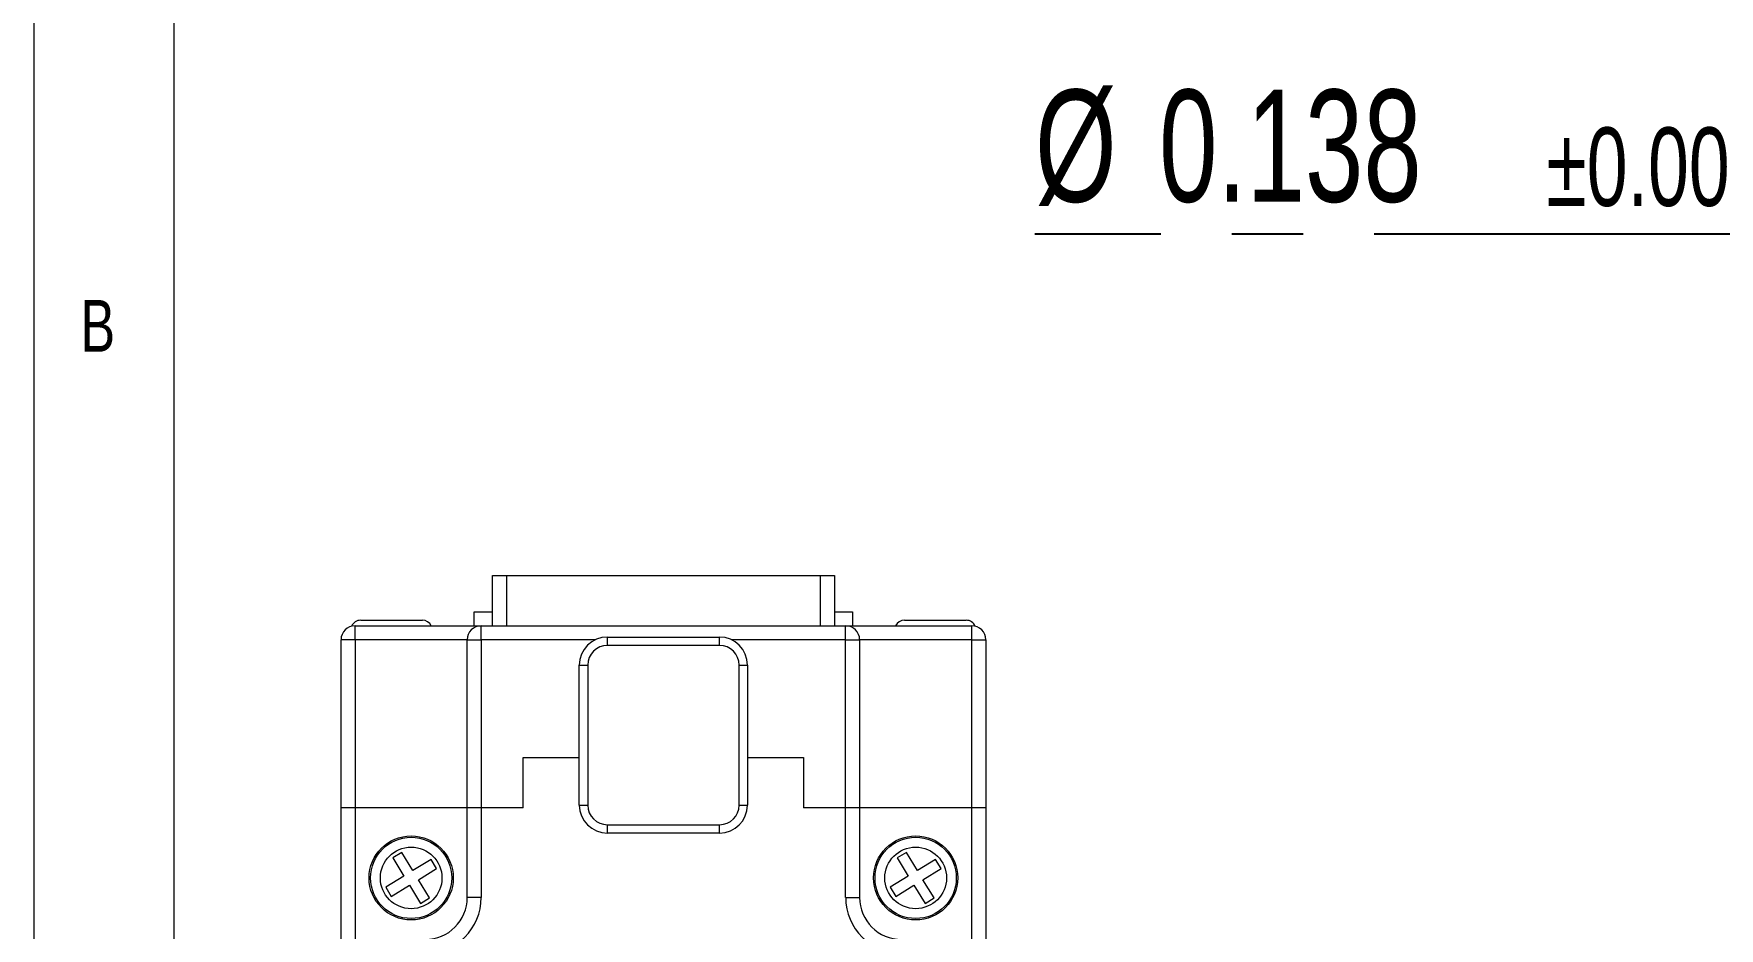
# Model space of a CAD drawing. Header units: inches. Extents: x 0.2 to 16.3, y 0.2 to 11.5.
# Drawn here: x 0.197 to 2.564, y 7.962 to 9.219 of the extents above; entities that cross this region are included whole.
import ezdxf

# ---------------------------------------------------------------- set-up
doc = ezdxf.new("R2010")
doc.units = ezdxf.units.IN
doc.header["$MEASUREMENT"] = 0
doc.linetypes.add('CENTERX2', pattern=[0.8, 0.5, -0.1, 0.1, -0.1])
doc.layers.add('CENTER_LINE', color=7, linetype='CENTERX2')
doc.styles.add('SLDTEXTSTYLE0', font='TXT', dxfattribs={"width": 0.7})
doc.styles.add('SLDTEXTSTYLE1', font='TXT', dxfattribs={"width": 0.75})
doc.dimstyles.new('SLDDIMSTYLE0', dxfattribs={"dimtxt": 0.15748, "dimasz": 0.13, "dimexe": 0, "dimexo": 0.0625, "dimgap": 0.03937, "dimtad": 0, "dimtih": 1, "dimtoh": 1, "dimdec": 3, "dimrnd": 1e-09, "dimdsep": 46, "dimtxsty": 'SLDTEXTSTYLE0', "dimsah": 1, "dimcen": 0, "dimadec": 0, "dimazin": 2, "dimtol": 1, "dimtp": 0.003937, "dimtm": 0.003937, "dimtfac": 1, "dimtdec": 3, "dimtmove": 0, "dimatfit": 3, "dimfxl": 1, "dimfrac": 2, "dimtolj": 1, "dimarcsym": 0})

# ---------------------------------------------------------------- blocks, each defined once
blk = doc.blocks.new('_D')
at = {"layer": 'CENTER_LINE'}
for p, q in [((3.3798, 8.9376), (1.6032, 8.9376)), ((3.6984, 7.2272), (3.3798, 8.9376)), ((3.7237, 7.0917), (3.6984, 7.2272)), ((3.7237, 7.0917), (3.7695, 6.846))]:
    blk.add_line(p, q, dxfattribs=at)
for points in [[(3.6984, 7.2272), (3.6943, 7.3587), (3.655, 7.3513)], [(3.7237, 7.0917), (3.7278, 6.9603), (3.7671, 6.9676)]]:
    blk.add_solid(points, dxfattribs=at)
at = {"layer": 'CENTER_LINE', "attachment_point": 1, "style": 'SLDTEXTSTYLE0'}
for s, insert, char_height in [('%%c', (1.6032, 9.1406), 0.15748), ('0.138', (1.7775, 9.1406), 0.15748), ('HOLE', (2.8256, 9.1406), 0.15748), ('±0.004', (2.3215, 9.0875), 0.11024)]:
    blk.add_mtext(s, dxfattribs=dict(at, insert=insert, char_height=char_height))

msp = doc.modelspace()

# ---------------------------------------------------------------- linework, layer by layer
at = {"color": 7, "linetype": 'Continuous', "lineweight": 18}
for p, q in [((0.1969, 11.4961), (0.1969, 0.1969)), ((0.3937, 11.2992), (0.3937, 0.3937)), ((0.8411, 8.387), (0.8411, 8.4579)), ((0.8411, 8.4579), (0.8608, 8.4579)), ((0.8608, 8.4579), (0.8608, 8.387)), ((0.8608, 8.4579), (1.3018, 8.4579)), ((1.3018, 8.387), (1.3018, 8.4579)), ((1.3018, 8.4579), (1.3215, 8.4579)), ((1.3215, 8.4579), (1.3215, 8.387)), ((0.8156, 8.387), (0.8156, 8.4067)), ((0.8156, 8.4067), (0.8411, 8.4067)), ((1.3215, 8.4067), (1.3471, 8.4067)), ((1.3471, 8.4067), (1.3471, 8.387)), ((0.6482, 8.3674), (0.6482, 8.387)), ((0.6482, 8.387), (0.8254, 8.387)), ((0.6561, 8.3949), (0.7427, 8.3949)), ((0.8254, 8.3674), (0.8254, 8.387)), ((0.8254, 8.387), (1.3372, 8.387)), ((1.3372, 8.3674), (1.3372, 8.387)), ((1.3372, 8.387), (1.5144, 8.387)), ((1.4199, 8.3949), (1.5065, 8.3949)), ((1.5144, 8.3674), (1.5144, 8.387)), ((0.6285, 8.1311), (0.6285, 8.3674)), ((0.6482, 8.3674), (0.6285, 8.3674)), ((0.6482, 8.3674), (0.6482, 8.1311)), ((0.8057, 8.3674), (0.6482, 8.3674)), ((0.8057, 8.3674), (0.8254, 8.3674)), ((0.8057, 8.1311), (0.8057, 8.3674)), ((0.8254, 8.3674), (0.8254, 8.1311)), ((1.0026, 8.3595), (1.0026, 8.3713)), ((1.0026, 8.3713), (1.16, 8.3713)), ((1.16, 8.3595), (1.0026, 8.3595)), ((1.16, 8.3595), (1.16, 8.3713)), ((1.3372, 8.1311), (1.3372, 8.3674)), ((1.3372, 8.3674), (1.3569, 8.3674)), ((1.3569, 8.3674), (1.3569, 8.1311)), ((1.5144, 8.3674), (1.3569, 8.3674)), ((1.5144, 8.1311), (1.5144, 8.3674)), ((1.5144, 8.3674), (1.5341, 8.3674)), ((1.5341, 8.3674), (1.5341, 8.1311)), ((0.9632, 8.3319), (0.975, 8.3319)), ((0.9632, 8.1351), (0.9632, 8.3319)), ((0.975, 8.3319), (0.975, 8.1351)), ((1.1876, 8.1351), (1.1876, 8.3319)), ((1.1876, 8.3319), (1.1994, 8.3319)), ((1.1994, 8.3319), (1.1994, 8.1351)), ((0.8845, 8.202), (0.9632, 8.202)), ((0.8845, 8.1311), (0.8845, 8.202)), ((1.1994, 8.202), (1.2782, 8.202)), ((1.2782, 8.202), (1.2782, 8.1311)), ((0.6482, 8.1311), (0.6285, 8.1311)), ((0.6285, 7.9264), (0.6285, 8.1311)), ((0.8057, 8.1311), (0.6482, 8.1311)), ((0.6482, 8.1311), (0.6482, 7.9461)), ((0.8254, 8.1311), (0.8057, 8.1311)), ((0.8057, 8.0052), (0.8057, 8.1311)), ((0.8845, 8.1311), (0.8254, 8.1311)), ((0.8254, 8.1311), (0.8254, 8.0052)), ((0.9632, 8.1351), (0.975, 8.1351)), ((1.1876, 8.1351), (1.1994, 8.1351)), ((1.3372, 8.1311), (1.2782, 8.1311)), ((1.3569, 8.1311), (1.3372, 8.1311)), ((1.3372, 8.0052), (1.3372, 8.1311)), ((1.5144, 8.1311), (1.3569, 8.1311)), ((1.3569, 8.1311), (1.3569, 8.0052)), ((1.5341, 8.1311), (1.5144, 8.1311)), ((1.5144, 7.9461), (1.5144, 8.1311)), ((1.5341, 8.1311), (1.5341, 7.9264)), ((1.0026, 8.0957), (1.0026, 8.1075)), ((1.0026, 8.1075), (1.16, 8.1075)), ((1.16, 8.0957), (1.16, 8.1075)), ((1.16, 8.0957), (1.0026, 8.0957)), ((0.7138, 8.0685), (0.7011, 8.0607)), ((0.7011, 8.0607), (0.7167, 8.0352)), ((0.7294, 8.043), (0.7138, 8.0685)), ((0.755, 8.0586), (0.7294, 8.043)), ((0.7628, 8.0459), (0.755, 8.0586)), ((1.4225, 8.0685), (1.4097, 8.0607)), ((1.4097, 8.0607), (1.4253, 8.0352)), ((1.4381, 8.043), (1.4225, 8.0685)), ((1.4636, 8.0586), (1.4381, 8.043)), ((1.4714, 8.0459), (1.4636, 8.0586)), ((0.7167, 8.0352), (0.6912, 8.0196)), ((0.7373, 8.0302), (0.7628, 8.0459)), ((0.7529, 8.0047), (0.7373, 8.0302)), ((1.4253, 8.0352), (1.3998, 8.0196)), ((1.4459, 8.0302), (1.4714, 8.0459)), ((1.4616, 8.0047), (1.4459, 8.0302)), ((0.6912, 8.0196), (0.699, 8.0068)), ((0.699, 8.0068), (0.7245, 8.0224)), ((0.7245, 8.0224), (0.7401, 7.9969)), ((0.7401, 7.9969), (0.7529, 8.0047)), ((0.8254, 8.0052), (0.8057, 8.0052)), ((1.3372, 8.0052), (1.3569, 8.0052)), ((1.3998, 8.0196), (1.4076, 8.0068)), ((1.4076, 8.0068), (1.4332, 8.0224)), ((1.4332, 8.0224), (1.4488, 7.9969)), ((1.4488, 7.9969), (1.4616, 8.0047))]:
    msp.add_line(p, q, dxfattribs=at)
at = {"color": 8, "linetype": 'Continuous', "lineweight": 18}
for p, q in [((0.9854, 8.3674), (0.8254, 8.3674)), ((1.3372, 8.3674), (1.1772, 8.3674))]:
    msp.add_line(p, q, dxfattribs=at)
at = {"color": 7, "linetype": 'Continuous', "lineweight": 18}
for centre, radius in [((0.727, 8.0327), 0.0591), ((0.727, 8.0327), 0.0571), ((0.727, 8.0327), 0.0433), ((1.4356, 8.0327), 0.0591), ((1.4356, 8.0327), 0.0571), ((1.4356, 8.0327), 0.0433)]:
    msp.add_circle(centre, radius, dxfattribs=at)
for centre, radius, start, end in [((0.6482, 8.3674), 0.0197, 90, 180), ((0.6561, 8.3811), 0.0138, 90, 157.4076), ((0.7427, 8.3811), 0.0138, 25.3769, 90), ((0.8254, 8.3674), 0.0197, 90, 180), ((1.3372, 8.3674), 0.0197, 0, 90), ((1.4199, 8.3811), 0.0138, 90, 154.6231), ((1.5065, 8.3811), 0.0138, 22.5924, 90), ((1.5144, 8.3674), 0.0197, 0, 90), ((1.0026, 8.3319), 0.0394, 90, 180), ((1.0026, 8.3319), 0.0276, 90, 180), ((1.16, 8.3319), 0.0394, 0, 90), ((1.16, 8.3319), 0.0276, 0, 90), ((1.0026, 8.1351), 0.0394, 180, 270), ((1.0026, 8.1351), 0.0276, 180, 270), ((1.16, 8.1351), 0.0276, 270, 0), ((1.16, 8.1351), 0.0394, 270, 0), ((0.7467, 8.0052), 0.0787, 270, 0), ((0.7467, 8.0052), 0.0591, 270, 0), ((1.416, 8.0052), 0.0787, 180, 270), ((1.416, 8.0052), 0.0591, 180, 270)]:
    msp.add_arc(centre, radius, start, end, dxfattribs=at)

# ---------------------------------------------------------------- texts
at = {"color": 7, "linetype": 'Continuous', "lineweight": 0, "insert": (0.2625, 8.8452), "char_height": 0.0729, "attachment_point": 1, "style": 'SLDTEXTSTYLE1'}
msp.add_mtext('B', dxfattribs=at)

# ---------------------------------------------------------------- dimensions: what is measured, and where the dimension line sits
at = {"layer": 'CENTER_LINE'}
dim = msp.add_diameter_dim_2p(p1=(3.6984, 7.2272), p2=(3.7237, 7.0917), text='<> HOLE', dimstyle='SLDDIMSTYLE0', dxfattribs=at)
dim.commit()
dim.dimension.update_dxf_attribs({"geometry": '_D', "text_midpoint": (2.4603, 9.0491), "dimtype": 163})

doc.saveas('drawing.dxf')
